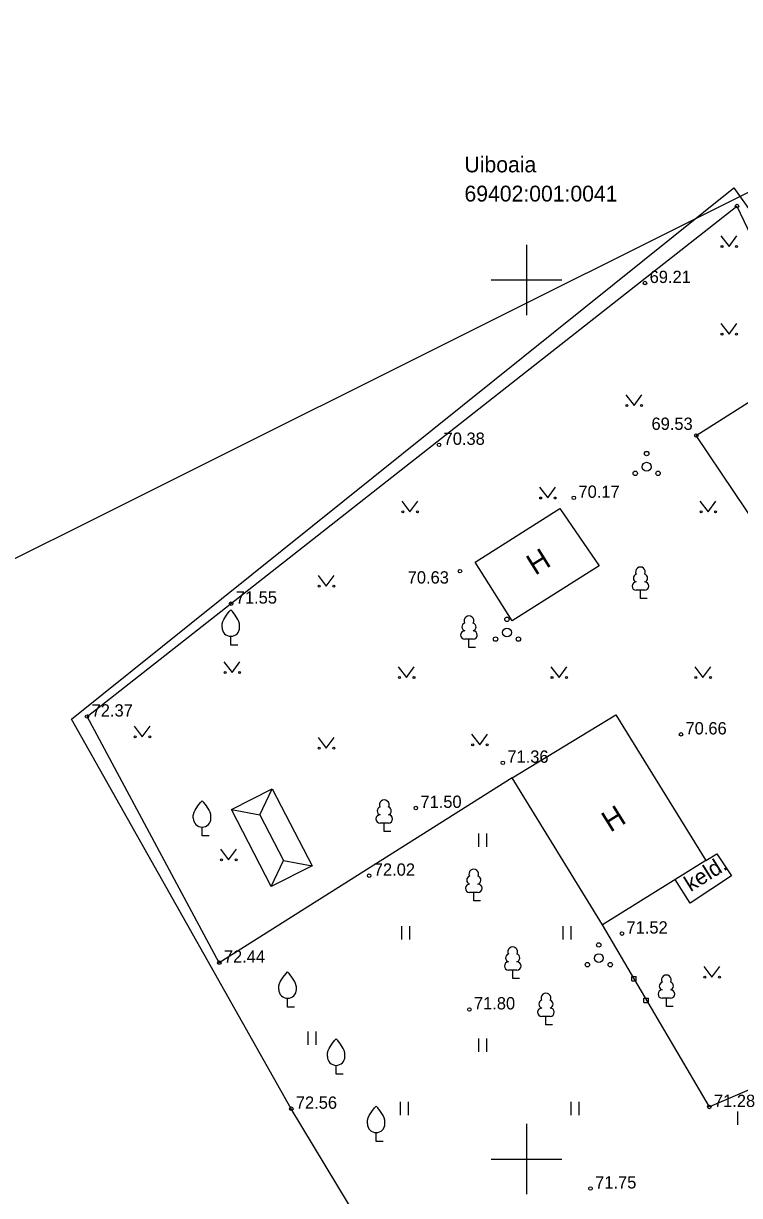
# Model space of a CAD drawing. Extents: x 630802 to 631342, y 6447093 to 6447612.
# Drawn here: x 631171.4 to 631212.1, y 6447247.9 to 6447314.6 of the extents above; entities that cross this region are included whole.
import ezdxf

# ---------------------------------------------------------------- set-up
doc = ezdxf.new("R2010")
doc.units = 0
for name, color, linetype in [('AED', 7, 'Continuous'), ('HALJASTUS', 7, 'Continuous'), ('HOONE', 7, 'Continuous'), ('KORGUS-EH2000', 7, 'Continuous'), ('MOOTPIIR', 7, 'Continuous'), ('PIIR', 7, 'Continuous'), ('PUU', 7, 'Continuous'), ('RAJATIS', 7, 'Continuous'), ('RAJATISEDET', 7, 'Continuous'), ('VORK', 7, 'Continuous')]:
    doc.layers.add(name, color=color, linetype=linetype)

msp = doc.modelspace()

# ---------------------------------------------------------------- linework, layer by layer
at = {"layer": 'AED'}
for p, q in [((631205.992, 6447260.391), (631206.242, 6447260.391)), ((631205.992, 6447260.141), (631205.992, 6447260.391)), ((631205.992, 6447260.141), (631206.242, 6447260.141)), ((631206.242, 6447260.141), (631206.242, 6447260.391)), ((631206.679, 6447259.151), (631206.929, 6447259.151)), ((631206.679, 6447258.901), (631206.679, 6447259.151)), ((631206.679, 6447258.901), (631206.929, 6447258.901)), ((631206.929, 6447258.901), (631206.929, 6447259.151))]:
    msp.add_line(p, q, dxfattribs=at)
for points in [[(631199.19, 6447271.68), (631182.535, 6447261.165), (631175.019, 6447275.165), (631211.965, 6447304.202), (631214.692, 6447298.46), (631216.354, 6447295.404)], [(631236.898, 6447266.611), (631213.192, 6447254.154), (631210.396, 6447252.96), (631204.33, 6447263.314)]]:
    msp.add_lwpolyline(points, dxfattribs=at)
at = {"layer": 'HALJASTUS'}
for p, q in [((631211.052, 6447302.504), (631211.515, 6447301.897)), ((631211.515, 6447301.897), (631211.961, 6447302.504)), ((631211.052, 6447297.527), (631211.515, 6447296.921)), ((631211.515, 6447296.921), (631211.961, 6447297.527)), ((631205.65, 6447293.461), (631206.113, 6447292.854)), ((631206.113, 6447292.854), (631206.559, 6447293.461)), ((631200.743, 6447288.204), (631201.206, 6447287.597)), ((631201.206, 6447287.597), (631201.652, 6447288.204)), ((631192.912, 6447287.41), (631193.376, 6447286.803)), ((631193.376, 6447286.803), (631193.821, 6447287.41)), ((631209.862, 6447287.41), (631210.326, 6447286.803)), ((631210.326, 6447286.803), (631210.771, 6447287.41)), ((631188.154, 6447283.195), (631188.618, 6447282.588)), ((631188.618, 6447282.588), (631189.063, 6447283.195)), ((631182.802, 6447278.285), (631183.265, 6447277.678)), ((631183.265, 6447277.678), (631183.711, 6447278.285)), ((631192.714, 6447277.987), (631193.177, 6447277.38)), ((631193.177, 6447277.38), (631193.623, 6447277.987)), ((631201.387, 6447277.987), (631201.851, 6447277.38)), ((631201.851, 6447277.38), (631202.296, 6447277.987)), ((631209.565, 6447277.987), (631210.028, 6447277.38)), ((631210.028, 6447277.38), (631210.474, 6447277.987)), ((631177.697, 6447274.615), (631178.16, 6447274.008)), ((631178.16, 6447274.008), (631178.606, 6447274.615)), ((631188.154, 6447273.97), (631188.618, 6447273.363)), ((631188.618, 6447273.363), (631189.063, 6447273.97)), ((631196.877, 6447274.168), (631197.341, 6447273.562)), ((631197.341, 6447273.562), (631197.786, 6447274.168)), ((631197.265, 6447268.508), (631197.265, 6447267.747)), ((631197.72, 6447268.508), (631197.72, 6447267.747)), ((631182.603, 6447267.622), (631183.067, 6447267.015)), ((631183.067, 6447267.015), (631183.512, 6447267.622)), ((631192.903, 6447263.251), (631192.903, 6447262.49)), ((631193.358, 6447263.251), (631193.358, 6447262.49)), ((631202.072, 6447263.251), (631202.072, 6447262.49)), ((631202.527, 6447263.251), (631202.527, 6447262.49)), ((631210.076, 6447260.951), (631210.539, 6447260.344)), ((631210.539, 6447260.344), (631210.985, 6447260.951)), ((631187.572, 6447257.257), (631187.572, 6447256.495)), ((631188.028, 6447257.257), (631188.028, 6447256.495)), ((631197.265, 6447256.854), (631197.265, 6447256.092)), ((631197.72, 6447256.854), (631197.72, 6447256.092)), ((631192.814, 6447253.252), (631192.814, 6447252.491)), ((631193.269, 6447253.252), (631193.269, 6447252.491)), ((631202.528, 6447253.252), (631202.528, 6447252.491)), ((631202.983, 6447253.252), (631202.983, 6447252.491)), ((631211.994, 6447252.706), (631211.994, 6447251.945))]:
    msp.add_line(p, q, dxfattribs=at)
for centre in [(631211.114, 6447301.897), (631211.943, 6447301.897), (631211.114, 6447296.921), (631211.943, 6447296.921), (631205.712, 6447292.854), (631206.541, 6447292.854), (631200.805, 6447287.597), (631201.634, 6447287.597), (631192.975, 6447286.803), (631193.803, 6447286.803), (631209.925, 6447286.803), (631210.753, 6447286.803), (631188.217, 6447282.588), (631189.046, 6447282.588), (631182.864, 6447277.678), (631183.693, 6447277.678), (631192.776, 6447277.38), (631193.605, 6447277.38), (631201.45, 6447277.38), (631202.278, 6447277.38), (631209.627, 6447277.38), (631210.456, 6447277.38), (631177.759, 6447274.008), (631178.588, 6447274.008), (631188.217, 6447273.363), (631189.046, 6447273.363), (631196.94, 6447273.562), (631197.768, 6447273.562), (631182.666, 6447267.015), (631183.495, 6447267.015), (631210.138, 6447260.344), (631210.967, 6447260.344)]:
    msp.add_circle(centre, 0.055, dxfattribs=at)
at = {"layer": 'HOONE'}
for points in [[(631209.65, 6447291.15), (631227.93, 6447302.75), (631232.05, 6447296.29), (631213.93, 6447284.78)], [(631197.076, 6447283.948), (631201.901, 6447286.997), (631204.13, 6447283.74), (631199.183, 6447280.614)], [(631199.19, 6447271.68), (631205.07, 6447275.27), (631210.2, 6447266.98), (631204.33, 6447263.314)]]:
    msp.add_lwpolyline(points, close=True, dxfattribs=at)
msp.add_lwpolyline([(631210.2, 6447266.98), (631210.82, 6447267.36), (631211.65, 6447266.11), (631209.299, 6447264.549), (631208.459, 6447265.893)], dxfattribs=at)
at = {"layer": 'KORGUS-EH2000'}
for centre in [(631211.965, 6447304.202), (631206.74, 6447299.823), (631195.028, 6447290.62), (631209.65, 6447291.15), (631202.694, 6447287.606), (631196.215, 6447283.439), (631183.212, 6447281.589), (631175.019, 6447275.165), (631208.779, 6447274.15), (631198.652, 6447272.537), (631193.71, 6447269.97), (631191.06, 6447266.115), (631205.425, 6447262.823), (631182.535, 6447261.165), (631196.751, 6447258.509), (631186.627, 6447252.86), (631210.396, 6447252.96), (631203.641, 6447248.324)]:
    msp.add_circle(centre, 0.1, dxfattribs=at)
at = {"layer": 'MOOTPIIR'}
msp.add_lwpolyline([(631186.627, 6447252.86), (631174.136, 6447275.016), (631211.789, 6447305.235), (631216.714, 6447298.304), (631244.391, 6447313.536), (631254.315, 6447298.652), (631257.421, 6447278.122), (631247.215, 6447271.794), (631253.014, 6447262.967), (631250.839, 6447261.653), (631232.751, 6447249.201), (631198.946, 6447232.446)], close=True, dxfattribs=at)
at = {"layer": 'PIIR'}
for points in [[(631061, 6447612.49), (631106.81, 6447542.37), (631133.78, 6447502.18), (631191.4, 6447417.04), (631234.44, 6447355.48), (631256.55, 6447326.95), (631074.3, 6447235.88), (631086.44, 6447142.16), (630931.24, 6447093.42), (630899.2, 6447156.48), (630801.52, 6447344.7), (631056.91, 6447558.96)], [(631086.44, 6447142.16), (631259.17, 6447209.19), (631333, 6447234.25), (631259.85, 6447328.54), (631256.55, 6447326.95), (631074.3, 6447235.88)]]:
    msp.add_lwpolyline(points, close=True, dxfattribs=at)
at = {"layer": 'PUU'}
for p, q in [((631206.72, 6447282.348), (631206.24, 6447282.348)), ((631206.48, 6447281.873), (631206.48, 6447282.348)), ((631206.86, 6447281.873), (631206.48, 6447281.873)), ((631183.194, 6447279.229), (631183.194, 6447279.729)), ((631196.97, 6447279.565), (631196.49, 6447279.565)), ((631196.73, 6447279.09), (631196.73, 6447279.565)), ((631183.594, 6447279.229), (631183.194, 6447279.229)), ((631197.11, 6447279.09), (631196.73, 6447279.09)), ((631181.56, 6447268.382), (631181.56, 6447268.882)), ((631192.153, 6447269.103), (631191.673, 6447269.103)), ((631191.913, 6447268.628), (631191.913, 6447269.103)), ((631192.293, 6447268.628), (631191.913, 6447268.628)), ((631181.96, 6447268.382), (631181.56, 6447268.382)), ((631197.244, 6447265.165), (631196.764, 6447265.165)), ((631197.004, 6447264.69), (631197.004, 6447265.165)), ((631197.384, 6447264.69), (631197.004, 6447264.69)), ((631199.456, 6447260.74), (631198.976, 6447260.74)), ((631199.216, 6447260.265), (631199.216, 6447260.74)), ((631199.596, 6447260.265), (631199.216, 6447260.265)), ((631186.419, 6447258.645), (631186.419, 6447259.145)), ((631186.819, 6447258.645), (631186.419, 6447258.645)), ((631208.192, 6447259.142), (631207.712, 6447259.142)), ((631207.952, 6447258.667), (631207.952, 6447259.142)), ((631208.332, 6447258.667), (631207.952, 6447258.667)), ((631201.344, 6447258.112), (631200.864, 6447258.112)), ((631201.104, 6447257.637), (631201.104, 6447258.112)), ((631201.484, 6447257.637), (631201.104, 6447257.637)), ((631189.179, 6447254.828), (631189.179, 6447255.328)), ((631189.579, 6447254.828), (631189.179, 6447254.828)), ((631191.452, 6447251.005), (631191.452, 6447251.505)), ((631191.852, 6447251.005), (631191.452, 6447251.005))]:
    msp.add_line(p, q, dxfattribs=at)
for points in [[(631182.694, 6447280.229), (631182.694, 6447280.379), (631182.704, 6447280.444), (631182.739, 6447280.574), (631182.799, 6447280.694), (631182.944, 6447280.929), (631183.104, 6447281.134), (631183.194, 6447281.229)], [(631183.694, 6447280.229), (631183.694, 6447280.379), (631183.684, 6447280.444), (631183.649, 6447280.574), (631183.589, 6447280.694), (631183.444, 6447280.929), (631183.284, 6447281.134), (631183.194, 6447281.229)], [(631181.06, 6447269.382), (631181.06, 6447269.532), (631181.07, 6447269.597), (631181.105, 6447269.727), (631181.165, 6447269.847), (631181.31, 6447270.082), (631181.47, 6447270.287), (631181.56, 6447270.382)], [(631182.06, 6447269.382), (631182.06, 6447269.532), (631182.05, 6447269.597), (631182.015, 6447269.727), (631181.955, 6447269.847), (631181.81, 6447270.082), (631181.65, 6447270.287), (631181.56, 6447270.382)], [(631185.919, 6447259.645), (631185.919, 6447259.795), (631185.929, 6447259.86), (631185.964, 6447259.99), (631186.024, 6447260.11), (631186.169, 6447260.345), (631186.329, 6447260.55), (631186.419, 6447260.645)], [(631186.919, 6447259.645), (631186.919, 6447259.795), (631186.909, 6447259.86), (631186.874, 6447259.99), (631186.814, 6447260.11), (631186.669, 6447260.345), (631186.509, 6447260.55), (631186.419, 6447260.645)], [(631188.679, 6447255.828), (631188.679, 6447255.978), (631188.689, 6447256.043), (631188.724, 6447256.173), (631188.784, 6447256.293), (631188.929, 6447256.528), (631189.089, 6447256.733), (631189.179, 6447256.828)], [(631189.679, 6447255.828), (631189.679, 6447255.978), (631189.669, 6447256.043), (631189.634, 6447256.173), (631189.574, 6447256.293), (631189.429, 6447256.528), (631189.269, 6447256.733), (631189.179, 6447256.828)], [(631190.952, 6447252.005), (631190.952, 6447252.155), (631190.962, 6447252.22), (631190.997, 6447252.35), (631191.057, 6447252.47), (631191.202, 6447252.705), (631191.362, 6447252.91), (631191.452, 6447253.005)], [(631191.952, 6447252.005), (631191.952, 6447252.155), (631191.942, 6447252.22), (631191.907, 6447252.35), (631191.847, 6447252.47), (631191.702, 6447252.705), (631191.542, 6447252.91), (631191.452, 6447253.005)]]:
    msp.add_lwpolyline(points, dxfattribs=at)
for centre, radius in [((631206.83, 6447290.125), 0.125), ((631206.83, 6447289.375), 0.25), ((631206.18, 6447289), 0.125), ((631207.48, 6447289), 0.125), ((631198.89, 6447280.695), 0.125), ((631198.89, 6447279.945), 0.25), ((631198.24, 6447279.57), 0.125), ((631199.54, 6447279.57), 0.125), ((631204.11, 6447262.179), 0.125), ((631204.11, 6447261.429), 0.25), ((631203.46, 6447261.054), 0.125), ((631204.76, 6447261.054), 0.125)]:
    msp.add_circle(centre, radius, dxfattribs=at)
for centre, radius, start, end in [((631206.31, 6447283.045), 0.233, 109.02174, 253.14154), ((631206.48, 6447283.393), 0.277, 332.5799, 207.4201), ((631206.65, 6447283.045), 0.233, 286.85082, 70.98591), ((631206.242, 6447282.585), 0.238, 90.0016, 269.3953), ((631206.717, 6447282.585), 0.238, 270.6047, 89.9984), ((631196.73, 6447280.61), 0.277, 332.5799, 207.4201), ((631183.194, 6447280.229), 0.5, 180, 0), ((631196.493, 6447279.802), 0.238, 90.0016, 269.3953), ((631196.56, 6447280.263), 0.233, 109.02174, 253.14154), ((631196.9, 6447280.263), 0.233, 286.85082, 70.98591), ((631196.967, 6447279.802), 0.238, 270.6047, 89.9984), ((631191.743, 6447269.801), 0.233, 109.02174, 253.14154), ((631191.913, 6447270.148), 0.277, 332.5799, 207.4201), ((631192.083, 6447269.801), 0.233, 286.85082, 70.98591), ((631181.56, 6447269.382), 0.5, 180, 0), ((631191.676, 6447269.341), 0.238, 90.0016, 269.3953), ((631192.151, 6447269.341), 0.238, 270.6047, 89.9984), ((631196.834, 6447265.863), 0.233, 109.02174, 253.14154), ((631197.004, 6447266.21), 0.277, 332.5799, 207.4201), ((631197.174, 6447265.863), 0.233, 286.85082, 70.98591), ((631196.767, 6447265.402), 0.238, 90.0016, 269.3953), ((631197.241, 6447265.402), 0.238, 270.6047, 89.9984), ((631199.216, 6447261.785), 0.277, 332.5799, 207.4201), ((631199.046, 6447261.438), 0.233, 109.02174, 253.14154), ((631199.386, 6447261.438), 0.233, 286.85082, 70.98591), ((631198.979, 6447260.977), 0.238, 90.0016, 269.3953), ((631199.453, 6447260.977), 0.238, 270.6047, 89.9984), ((631207.782, 6447259.84), 0.233, 109.02174, 253.14154), ((631207.952, 6447260.187), 0.277, 332.5799, 207.4201), ((631208.122, 6447259.84), 0.233, 286.85082, 70.98591), ((631186.419, 6447259.645), 0.5, 180, 0), ((631201.104, 6447259.157), 0.277, 332.5799, 207.4201), ((631207.715, 6447259.379), 0.238, 90.0016, 269.3953), ((631208.189, 6447259.379), 0.238, 270.6047, 89.9984), ((631200.867, 6447258.349), 0.238, 90.0016, 269.3953), ((631200.934, 6447258.81), 0.233, 109.02174, 253.14154), ((631201.274, 6447258.81), 0.233, 286.85082, 70.98591), ((631201.341, 6447258.349), 0.238, 270.6047, 89.9984), ((631189.179, 6447255.828), 0.5, 180, 0), ((631191.452, 6447252.005), 0.5, 180, 0)]:
    msp.add_arc(centre, radius, start, end, dxfattribs=at)
at = {"layer": 'RAJATIS'}
msp.add_lwpolyline([(631183.231, 6447269.88), (631185.541, 6447271.056), (631187.814, 6447266.669), (631185.494, 6447265.508)], close=True, dxfattribs=at)
at = {"layer": 'RAJATISEDET'}
msp.add_line((631184.846, 6447269.58), (631186.194, 6447266.976), dxfattribs=at)
for points in [[(631183.231, 6447269.88), (631183.231, 6447269.88), (631184.846, 6447269.58), (631185.541, 6447271.056)], [(631185.494, 6447265.508), (631186.194, 6447266.976), (631187.814, 6447266.669)]]:
    msp.add_lwpolyline(points, dxfattribs=at)
at = {"layer": 'VORK'}
for p, q in [((631200, 6447302), (631200, 6447298)), ((631198, 6447300), (631202, 6447300)), ((631200, 6447252), (631200, 6447248)), ((631198, 6447250), (631202, 6447250))]:
    msp.add_line(p, q, dxfattribs=at)

# ---------------------------------------------------------------- texts
at = {"layer": 'HOONE'}
for s, height, p in [('H', 1.2, (631200.494, 6447283.167)), ('H', 1.2, (631204.766, 6447268.552)), ('keld.', 0.9, (631209.33, 6447265.177))]:
    msp.add_text(s, height=height, rotation=31.97544, dxfattribs=at).set_placement(p)
at = {"layer": 'KORGUS-EH2000'}
for s, p in [(' 69.21', (631206.74, 6447299.823)), (' 69.53', (631206.846, 6447291.47)), (' 70.38', (631195.028, 6447290.62)), (' 70.17', (631202.694, 6447287.606)), (' 70.63', (631192.986, 6447282.731)), (' 71.55', (631183.212, 6447281.589)), (' 72.37', (631175.019, 6447275.165)), (' 70.66', (631208.779, 6447274.15)), (' 71.36', (631198.652, 6447272.537)), (' 71.50', (631193.71, 6447269.97)), (' 72.02', (631191.06, 6447266.115)), (' 71.52', (631205.425, 6447262.823)), (' 72.44', (631182.535, 6447261.165)), (' 71.80', (631196.751, 6447258.509)), (' 72.56', (631186.627, 6447252.86)), (' 71.28', (631210.396, 6447252.96)), (' 71.75', (631203.641, 6447248.324))]:
    msp.add_text(s, height=0.7, dxfattribs=at).set_placement(p)
at = {"layer": 'PIIR'}
for s, p in [('Uiboaia', (631196.474, 6447306.117)), ('69402:001:0041', (631196.474, 6447304.459))]:
    msp.add_text(s, height=0.9, dxfattribs=at).set_placement(p)

doc.saveas('drawing.dxf')
